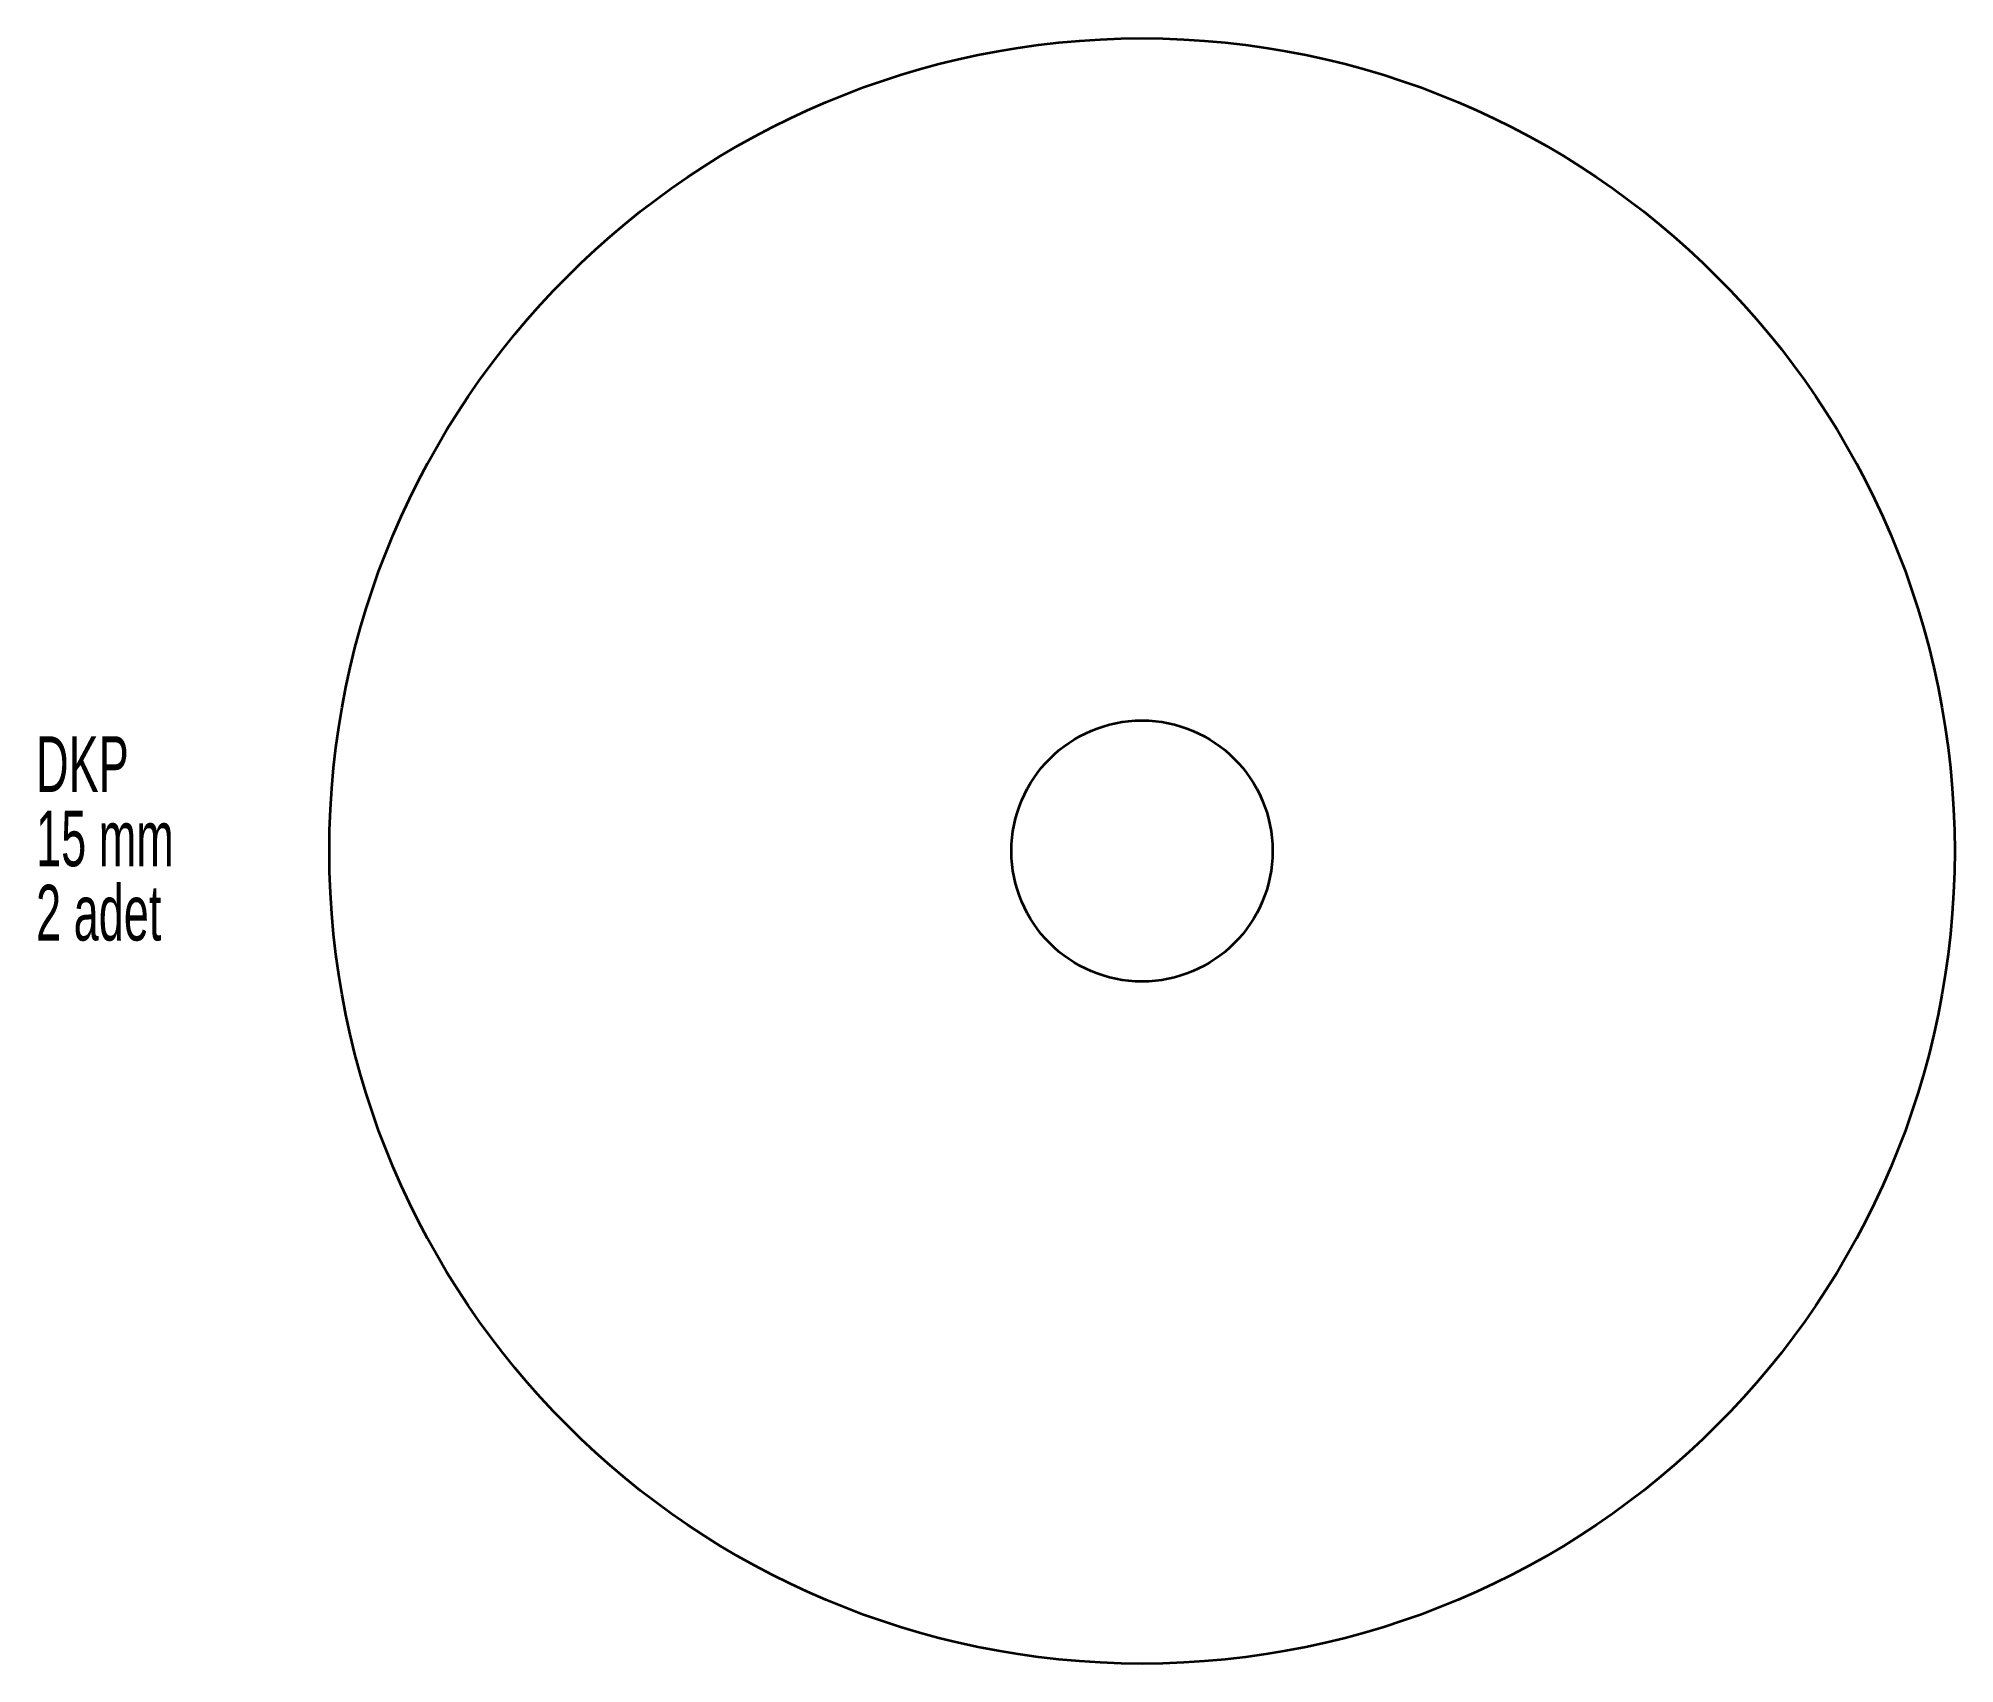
# Model space of a CAD drawing. Header units: millimetres. Extents: x -117 to 338, y -86 to 300.
import ezdxf

# ---------------------------------------------------------------- set-up
doc = ezdxf.new("R2010")
doc.units = ezdxf.units.MM
doc.styles.add('SLDTEXTSTYLE0', font='TXT', dxfattribs={"width": 0.605})

msp = doc.modelspace()

# ---------------------------------------------------------------- linework, layer by layer
at = {"color": 7, "linetype": 'Continuous', "lineweight": 35}
for radius in [193, 31]:
    msp.add_circle((145.18, 106.83), radius, dxfattribs=at)

# ---------------------------------------------------------------- texts
at = {"color": 7, "linetype": 'Continuous', "lineweight": 0, "char_height": 13.229, "attachment_point": 1, "style": 'SLDTEXTSTYLE0'}
for s, insert in [('DKP', (-117.47, 134.08)), ('15 mm', (-117.47, 116.44)), ('2 adet', (-117.47, 98.8))]:
    msp.add_mtext(s, dxfattribs=dict(at, insert=insert))

doc.saveas('drawing.dxf')
